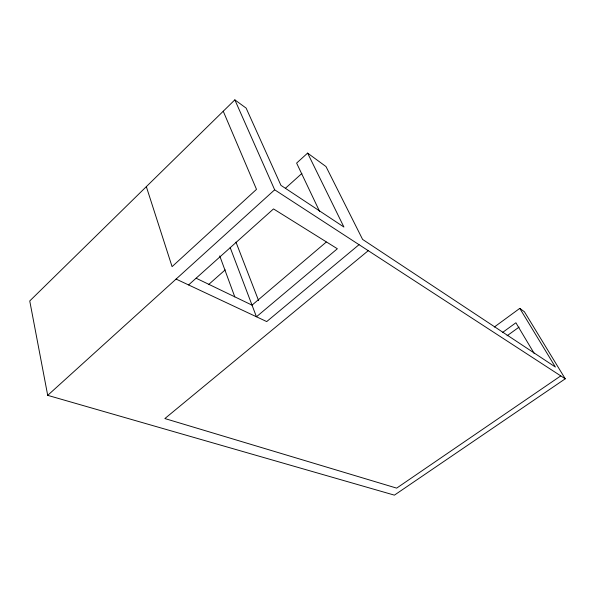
<?xml version="1.0" encoding="UTF-8"?>
<svg xmlns="http://www.w3.org/2000/svg" width="595" height="595" viewBox="0 0 595 595"><rect width="100%" height="100%" fill="white"/><g stroke="black" fill="none" stroke-linecap="round" stroke-linejoin="round"><path stroke-width="0.89" d="M319.612 211.433L296.615 163.097L307.608 153.101L343.925 227.052L280.944 185.357L246.137 108.112L234.846 99.856L29.75 300.958L47.704 395.348L394.403 495.144L565.25 378.807L524.396 311.758L519.777 308.381L494.333 327.019M47.704 395.348L274.667 189.798L234.846 99.856M285.436 188.273L301.896 173.442M188.585 284.938L273.514 208.919L337.358 248.755L256.452 316.778L230.191 247.602M208.577 284.581L225.2 269.877M326.246 242.076L252.035 305.138L196.179 278.244M359.038 244.679L266.709 321.583L176.083 279.077M368.26 250.674L164.875 418.553L396.664 488.123L560.765 375.891M502.425 332.568L515.902 322.773L534.317 353.638M507.037 335.818L519.063 327.116M274.667 189.798L565.25 378.807M307.608 153.101L325.986 166.555L362.6 239.421L555.388 367.033L519.777 308.381M223.244 111.228L256.505 189.351L172.081 266.642L146.333 186.644M235.97 242.113L258.587 300.594M219.741 255.932L234.802 296.905"/></g></svg>
